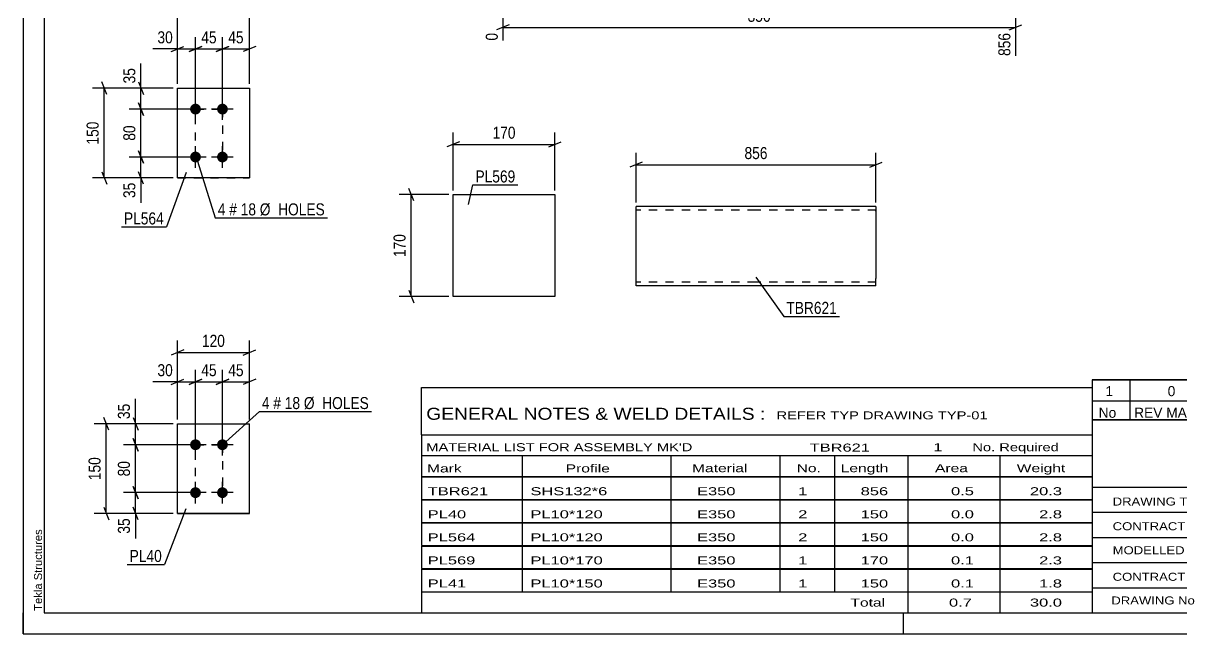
# Model space of a CAD drawing. Header units: millimetres. Extents: x 0 to 420, y 0 to 297.
# Drawn here: x 0 to 276.4, y 0 to 145.7 of the extents above; entities that cross this region are included whole.
import ezdxf

# ---------------------------------------------------------------- set-up
doc = ezdxf.new("R2010")
doc.units = ezdxf.units.MM
doc.linetypes.add('DXK_LINE_DOT2', pattern=[3.9198, 1.9599, -1.9599])
doc.styles.add('Arial', font='ARIAL.TTF', dxfattribs={"height": 0.2})
doc.styles.add('Arial Narrow', font='ARIALN.TTF', dxfattribs={"height": 0.2})

# ---------------------------------------------------------------- blocks, each defined once
blk = doc.blocks.new('Unknown-585758376-1128')
at = {"color": 5, "linetype": 'Continuous'}
for p, q in [((0, 297), (0, 0)), ((5, 292), (5, 5)), ((0, 0), (0, 5)), ((5, 5), (415, 5)), ((210, 0), (210, 5)), ((0, 0), (420, 0))]:
    blk.add_line(p, q, dxfattribs=at)
at = {"color": 174, "linetype": 'Continuous', "style": 'Arial'}
blk.add_text('Tekla Structures', height=1.9102, rotation=90, dxfattribs=at).set_placement((4.5, 5.5))
blk = doc.blocks.new('Part-585758376-1271 - 1220')
at = {"color": 2, "linetype": 'Continuous'}
for p, q in [((36.81, 50.11), (53.96, 50.11)), ((36.81, 28.68), (36.81, 50.11)), ((53.96, 28.68), (53.96, 50.11)), ((53.96, 28.68), (36.81, 28.68)), ((36.81, 28.67), (53.96, 28.67))]:
    blk.add_line(p, q, dxfattribs=at)
at = {"color": 7, "linetype": 'DXK_LINE_DOT2'}
for p, q in [((36.81, 50.1), (53.96, 50.1)), ((53.96, 50.1), (53.96, 50.11)), ((36.81, 28.68), (36.81, 28.67)), ((36.81, 28.67), (36.81, 28.68)), ((53.96, 28.68), (53.96, 28.67)), ((53.96, 28.67), (53.96, 28.68))]:
    blk.add_line(p, q, dxfattribs=at)
blk = doc.blocks.new('Bolt-585758376-1256 - 1220')
at = {"linetype": 'Continuous'}
for points in [[(41.1, 43.82), (40.83, 43.85), (40.58, 43.93), (40.34, 44.07), (40.15, 44.24), (39.99, 44.46), (39.88, 44.71), (39.82, 44.97), (39.82, 45.24), (39.88, 45.5), (39.99, 45.75), (40.15, 45.97), (40.34, 46.15), (40.58, 46.28), (40.83, 46.36), (41.1, 46.39), (41.37, 46.36), (41.62, 46.28), (41.86, 46.15), (42.06, 45.97), (42.21, 45.75), (42.32, 45.5), (42.38, 45.24), (42.38, 44.97), (42.32, 44.71), (42.21, 44.46), (42.06, 44.24), (41.86, 44.07), (41.62, 43.93), (41.37, 43.85)], [(47.53, 43.82), (47.26, 43.85), (47.01, 43.93), (46.77, 44.07), (46.57, 44.24), (46.42, 44.46), (46.31, 44.71), (46.25, 44.97), (46.25, 45.24), (46.31, 45.5), (46.42, 45.75), (46.57, 45.97), (46.77, 46.15), (47.01, 46.28), (47.26, 46.36), (47.53, 46.39), (47.8, 46.36), (48.05, 46.28), (48.28, 46.15), (48.48, 45.97), (48.64, 45.75), (48.75, 45.5), (48.81, 45.24), (48.81, 44.97), (48.75, 44.71), (48.64, 44.46), (48.48, 44.24), (48.28, 44.07), (48.05, 43.93), (47.8, 43.85)], [(41.1, 32.39), (40.83, 32.42), (40.58, 32.5), (40.34, 32.64), (40.15, 32.82), (39.99, 33.03), (39.88, 33.28), (39.82, 33.54), (39.82, 33.81), (39.88, 34.07), (39.99, 34.32), (40.15, 34.54), (40.34, 34.72), (40.58, 34.85), (40.83, 34.93), (41.1, 34.96), (41.37, 34.93), (41.62, 34.85), (41.86, 34.72), (42.06, 34.54), (42.21, 34.32), (42.32, 34.07), (42.38, 33.81), (42.38, 33.54), (42.32, 33.28), (42.21, 33.03), (42.06, 32.82), (41.86, 32.64), (41.62, 32.5), (41.37, 32.42)], [(47.53, 32.39), (47.26, 32.42), (47.01, 32.5), (46.77, 32.64), (46.57, 32.82), (46.42, 33.03), (46.31, 33.28), (46.25, 33.54), (46.25, 33.81), (46.31, 34.07), (46.42, 34.32), (46.57, 34.54), (46.77, 34.72), (47.01, 34.85), (47.26, 34.93), (47.53, 34.96), (47.8, 34.93), (48.05, 34.85), (48.28, 34.72), (48.48, 34.54), (48.64, 34.32), (48.75, 34.07), (48.81, 33.81), (48.81, 33.54), (48.75, 33.28), (48.64, 33.03), (48.48, 32.82), (48.28, 32.64), (48.05, 32.5), (47.8, 32.42)]]:
    blk.add_hatch(color=1, dxfattribs=at).paths.add_polyline_path(points)
at = {"color": 1, "linetype": 'Continuous'}
for p, q in [((41.1, 42.54), (41.1, 47.68)), ((47.53, 42.54), (47.53, 47.68)), ((43.67, 45.11), (38.53, 45.11)), ((50.1, 45.11), (44.96, 45.11)), ((41.1, 31.11), (41.1, 36.25)), ((47.53, 31.11), (47.53, 36.25)), ((43.67, 33.68), (38.53, 33.68)), ((50.1, 33.68), (44.96, 33.68))]:
    blk.add_line(p, q, dxfattribs=at)
blk = doc.blocks.new('Bolt-585758376-1567 - 1561')
at = {"linetype": 'Continuous'}
for points in [[(41.1, 123.88), (40.83, 123.91), (40.58, 123.99), (40.34, 124.13), (40.15, 124.31), (39.99, 124.53), (39.88, 124.77), (39.82, 125.04), (39.82, 125.3), (39.88, 125.57), (39.99, 125.81), (40.15, 126.03), (40.34, 126.21), (40.58, 126.34), (40.83, 126.43), (41.1, 126.46), (41.37, 126.43), (41.62, 126.34), (41.86, 126.21), (42.06, 126.03), (42.21, 125.81), (42.32, 125.57), (42.38, 125.3), (42.38, 125.04), (42.32, 124.77), (42.21, 124.53), (42.06, 124.31), (41.86, 124.13), (41.62, 123.99), (41.37, 123.91)], [(47.53, 123.88), (47.26, 123.91), (47.01, 123.99), (46.77, 124.13), (46.57, 124.31), (46.42, 124.53), (46.31, 124.77), (46.25, 125.04), (46.25, 125.3), (46.31, 125.57), (46.42, 125.81), (46.57, 126.03), (46.77, 126.21), (47.01, 126.34), (47.26, 126.43), (47.53, 126.46), (47.8, 126.43), (48.05, 126.34), (48.28, 126.21), (48.48, 126.03), (48.64, 125.81), (48.75, 125.57), (48.81, 125.3), (48.81, 125.04), (48.75, 124.77), (48.64, 124.53), (48.48, 124.31), (48.28, 124.13), (48.05, 123.99), (47.8, 123.91)], [(41.1, 112.46), (40.83, 112.48), (40.58, 112.57), (40.34, 112.7), (40.15, 112.88), (39.99, 113.1), (39.88, 113.34), (39.82, 113.61), (39.82, 113.88), (39.88, 114.14), (39.99, 114.38), (40.15, 114.6), (40.34, 114.78), (40.58, 114.92), (40.83, 115), (41.1, 115.03), (41.37, 115), (41.62, 114.92), (41.86, 114.78), (42.06, 114.6), (42.21, 114.38), (42.32, 114.14), (42.38, 113.88), (42.38, 113.61), (42.32, 113.34), (42.21, 113.1), (42.06, 112.88), (41.86, 112.7), (41.62, 112.57), (41.37, 112.48)], [(47.53, 112.46), (47.26, 112.48), (47.01, 112.57), (46.77, 112.7), (46.57, 112.88), (46.42, 113.1), (46.31, 113.34), (46.25, 113.61), (46.25, 113.88), (46.31, 114.14), (46.42, 114.38), (46.57, 114.6), (46.77, 114.78), (47.01, 114.92), (47.26, 115), (47.53, 115.03), (47.8, 115), (48.05, 114.92), (48.28, 114.78), (48.48, 114.6), (48.64, 114.38), (48.75, 114.14), (48.81, 113.88), (48.81, 113.61), (48.75, 113.34), (48.64, 113.1), (48.48, 112.88), (48.28, 112.7), (48.05, 112.57), (47.8, 112.48)]]:
    blk.add_hatch(color=1, dxfattribs=at).paths.add_polyline_path(points)
at = {"color": 1, "linetype": 'Continuous'}
for p, q in [((41.1, 122.6), (41.1, 127.74)), ((47.53, 122.6), (47.53, 127.74)), ((43.67, 125.17), (38.53, 125.17)), ((50.1, 125.17), (44.96, 125.17)), ((41.1, 111.17), (41.1, 116.31)), ((47.53, 111.17), (47.53, 116.31)), ((43.67, 113.74), (38.53, 113.74)), ((50.1, 113.74), (44.96, 113.74))]:
    blk.add_line(p, q, dxfattribs=at)
blk = doc.blocks.new('Part-585758376-1582 - 1561')
at = {"color": 2, "linetype": 'Continuous'}
for p, q in [((36.81, 130.17), (53.96, 130.17)), ((36.81, 108.74), (36.81, 130.17)), ((53.96, 130.17), (53.96, 130.17)), ((53.96, 130.17), (53.96, 108.74)), ((53.96, 108.74), (36.81, 108.74)), ((36.81, 108.74), (36.81, 108.74))]:
    blk.add_line(p, q, dxfattribs=at)
at = {"color": 7, "linetype": 'DXK_LINE_DOT2'}
for p, q in [((36.81, 130.17), (53.96, 130.17)), ((36.81, 108.74), (53.96, 108.74)), ((36.81, 108.74), (36.81, 108.74))]:
    blk.add_line(p, q, dxfattribs=at)
blk = doc.blocks.new('Part-585758376-1537 - 1521')
at = {"color": 2, "linetype": 'Continuous'}
for p, q in [((102.56, 80.47), (102.56, 104.76)), ((102.56, 104.76), (126.85, 104.76)), ((126.85, 104.76), (126.85, 80.47)), ((126.85, 80.47), (102.56, 80.47))]:
    blk.add_line(p, q, dxfattribs=at)
blk = doc.blocks.new('Part-585758376-1427 - 1410')
at = {"color": 2, "linetype": 'Continuous'}
for p, q in [((174.75, 101.9), (146.18, 101.9)), ((146.18, 83.17), (146.18, 101.9)), ((203.42, 101.9), (174.85, 101.9)), ((203.42, 101.9), (203.42, 84.75)), ((146.18, 83.04), (146.18, 83.17)), ((174.75, 83.04), (146.18, 83.04)), ((203.42, 83.04), (174.85, 83.04)), ((203.42, 83.04), (203.42, 84.75))]:
    blk.add_line(p, q, dxfattribs=at)
at = {"color": 7, "linetype": 'DXK_LINE_DOT2'}
for p, q in [((174.75, 101.04), (146.18, 101.04)), ((203.42, 101.04), (174.85, 101.04)), ((203.42, 101.04), (203.42, 100.97)), ((203.42, 100.97), (203.42, 101.04)), ((203.42, 100.84), (203.42, 100.97)), ((203.42, 100.97), (203.42, 100.84)), ((146.18, 83.9), (146.18, 83.96)), ((174.75, 83.9), (146.18, 83.9)), ((203.42, 83.9), (174.85, 83.9)), ((203.42, 83.96), (203.42, 84.42)), ((203.42, 83.9), (203.42, 83.96))]:
    blk.add_line(p, q, dxfattribs=at)
blk = doc.blocks.new('Rectangle-585758376-1393 - 1220')
at = {"color": 1, "linetype": 'DXK_LINE_DOT2'}
blk.add_lwpolyline([(41.1, 45.11), (47.53, 45.11), (47.53, 33.68), (41.1, 33.68), (41.1, 45.11)], close=True, dxfattribs=at)
blk = doc.blocks.new('Rectangle-585758376-1697 - 1561')
at = {"color": 1, "linetype": 'DXK_LINE_DOT2'}
blk.add_lwpolyline([(41.1, 125.17), (47.53, 125.17), (47.53, 113.74), (41.1, 113.74), (41.1, 125.17)], close=True, dxfattribs=at)
blk = doc.blocks.new('StraightDimension-585758376-1380 - 1220')
at = {"color": 7, "linetype": 'Continuous'}
for p, q in [((36.81, 51.11), (36.81, 62.96)), ((41.1, 46.11), (41.1, 62.96)), ((35.31, 59.51), (38.31, 60.71)), ((36.81, 60.11), (41.1, 60.11)), ((42.6, 60.71), (39.6, 59.51))]:
    blk.add_line(p, q, dxfattribs=at)
at = {"color": 0}
blk.add_wipeout([(36.29, 60.86), (36.29, 65.06), (31.43, 65.06), (31.43, 60.86)], dxfattribs=at)
at = {"color": 7, "linetype": 'Continuous'}
blk.add_line((36.81, 60.11), (30.91, 60.11), dxfattribs=at)
blk.add_line((36.81, 60.11), (30.91, 60.11), dxfattribs=at)
at = {"color": 3, "style": 'Arial Narrow'}
blk.add_text('30', height=2.863, dxfattribs=at).set_placement((32.03, 61.46))
blk = doc.blocks.new('StraightDimension-585758376-1274 - 1220')
at = {"color": 7, "linetype": 'Continuous'}
for p, q in [((36.81, 51.11), (36.81, 69.96)), ((53.96, 51.11), (53.96, 69.96)), ((38.31, 67.71), (35.31, 66.51)), ((36.81, 67.11), (53.96, 67.11)), ((52.46, 66.51), (55.46, 67.71))]:
    blk.add_line(p, q, dxfattribs=at)
at = {"color": 0}
blk.add_wipeout([(48.73, 67.86), (48.73, 72.06), (42.04, 72.06), (42.04, 67.86)], dxfattribs=at)
at = {"color": 3, "style": 'Arial Narrow'}
blk.add_text('120', height=2.863, dxfattribs=at).set_placement((42.64, 68.46))
blk = doc.blocks.new('StraightDimension-585758376-1299 - 1220')
at = {"color": 7, "linetype": 'Continuous'}
for p, q in [((35.81, 50.11), (16.96, 50.11)), ((20.41, 48.61), (19.21, 51.61)), ((19.81, 28.68), (19.81, 50.11)), ((35.81, 28.68), (16.96, 28.68)), ((19.21, 30.18), (20.41, 27.18))]:
    blk.add_line(p, q, dxfattribs=at)
at = {"color": 0}
blk.add_wipeout([(19.06, 42.74), (14.86, 42.74), (14.86, 36.05), (19.06, 36.05)], dxfattribs=at)
at = {"color": 3, "style": 'Arial Narrow'}
blk.add_text('150', height=2.863, rotation=90.0002, dxfattribs=at).set_placement((18.46, 36.65))
blk = doc.blocks.new('StraightDimension-585758376-1317 - 1220')
at = {"color": 7, "linetype": 'Continuous'}
for p, q in [((40.1, 33.68), (23.96, 33.68)), ((26.21, 35.18), (27.41, 32.18)), ((26.81, 28.68), (26.81, 33.68)), ((35.81, 28.68), (23.96, 28.68)), ((27.41, 27.18), (26.21, 30.18))]:
    blk.add_line(p, q, dxfattribs=at)
at = {"color": 0}
blk.add_wipeout([(26.06, 28.16), (21.86, 28.16), (21.86, 23.3), (26.06, 23.3)], dxfattribs=at)
at = {"color": 7, "linetype": 'Continuous'}
blk.add_line((26.81, 28.68), (26.81, 22.77), dxfattribs=at)
blk.add_line((26.81, 28.68), (26.81, 22.77), dxfattribs=at)
at = {"color": 3, "style": 'Arial Narrow'}
blk.add_text('35', height=2.863, rotation=90.0002, dxfattribs=at).set_placement((25.46, 23.9))
blk = doc.blocks.new('StraightDimension-585758376-1330 - 1220')
at = {"color": 7, "linetype": 'Continuous'}
for p, q in [((40.1, 45.11), (23.96, 45.11)), ((26.21, 46.61), (27.41, 43.61)), ((26.81, 33.68), (26.81, 45.11)), ((40.1, 33.68), (23.96, 33.68)), ((27.41, 32.18), (26.21, 35.18))]:
    blk.add_line(p, q, dxfattribs=at)
at = {"color": 0}
blk.add_wipeout([(26.06, 41.82), (21.86, 41.82), (21.86, 36.96), (26.06, 36.96)], dxfattribs=at)
at = {"color": 3, "style": 'Arial Narrow'}
blk.add_text('80', height=2.863, rotation=90.0002, dxfattribs=at).set_placement((25.46, 37.56))
blk = doc.blocks.new('StraightDimension-585758376-1340 - 1220')
at = {"color": 7, "linetype": 'Continuous'}
for p, q in [((35.81, 50.11), (23.96, 50.11)), ((26.21, 51.61), (27.41, 48.61)), ((26.81, 45.11), (26.81, 50.11)), ((40.1, 45.11), (23.96, 45.11)), ((27.41, 43.61), (26.21, 46.61))]:
    blk.add_line(p, q, dxfattribs=at)
at = {"color": 0}
blk.add_wipeout([(26.06, 55.49), (21.86, 55.49), (21.86, 50.63), (26.06, 50.63)], dxfattribs=at)
at = {"color": 7, "linetype": 'Continuous'}
blk.add_line((26.81, 50.11), (26.81, 56.02), dxfattribs=at)
blk.add_line((26.81, 50.11), (26.81, 56.02), dxfattribs=at)
at = {"color": 3, "style": 'Arial Narrow'}
blk.add_text('35', height=2.863, rotation=90.0002, dxfattribs=at).set_placement((25.46, 51.23))
blk = doc.blocks.new('StraightDimension-585758376-1354 - 1220')
at = {"color": 7, "linetype": 'Continuous'}
for p, q in [((47.53, 46.11), (47.53, 62.96)), ((53.96, 51.11), (53.96, 62.96)), ((46.03, 59.51), (49.03, 60.71)), ((47.53, 60.11), (53.96, 60.11)), ((55.46, 60.71), (52.46, 59.51))]:
    blk.add_line(p, q, dxfattribs=at)
at = {"color": 0}
blk.add_wipeout([(53.17, 60.86), (53.17, 65.06), (48.32, 65.06), (48.32, 60.86)], dxfattribs=at)
at = {"color": 3, "style": 'Arial Narrow'}
blk.add_text('45', height=2.863, dxfattribs=at).set_placement((48.92, 61.46))
blk = doc.blocks.new('StraightDimension-585758376-1370 - 1220')
at = {"color": 7, "linetype": 'Continuous'}
for p, q in [((41.1, 46.11), (41.1, 62.96)), ((47.53, 46.11), (47.53, 62.96)), ((39.6, 59.51), (42.6, 60.71)), ((41.1, 60.11), (47.53, 60.11)), ((49.03, 60.71), (46.03, 59.51))]:
    blk.add_line(p, q, dxfattribs=at)
at = {"color": 0}
blk.add_wipeout([(46.74, 60.86), (46.74, 65.06), (41.89, 65.06), (41.89, 60.86)], dxfattribs=at)
at = {"color": 3, "style": 'Arial Narrow'}
blk.add_text('45', height=2.863, dxfattribs=at).set_placement((42.49, 61.46))
blk = doc.blocks.new('StraightDimension-585758376-1584 - 1561')
at = {"color": 7, "linetype": 'Continuous'}
for p, q in [((36.81, 131.17), (36.81, 150.84)), ((53.96, 131.17), (53.96, 150.84)), ((38.31, 148.59), (35.31, 147.39)), ((36.81, 147.99), (53.96, 147.99)), ((52.46, 147.39), (55.46, 148.59))]:
    blk.add_line(p, q, dxfattribs=at)
at = {"color": 0}
blk.add_wipeout([(48.73, 148.74), (48.73, 152.94), (42.04, 152.94), (42.04, 148.74)], dxfattribs=at)
at = {"color": 3, "style": 'Arial Narrow'}
blk.add_text('120', height=2.863, dxfattribs=at).set_placement((42.64, 149.34))
blk = doc.blocks.new('StraightDimension-585758376-1684 - 1561')
at = {"color": 7, "linetype": 'Continuous'}
for p, q in [((35.81, 130.17), (25.25, 130.17)), ((27.5, 131.67), (28.7, 128.67)), ((28.1, 125.17), (28.1, 130.17)), ((40.1, 125.17), (25.25, 125.17)), ((28.7, 123.67), (27.5, 126.67))]:
    blk.add_line(p, q, dxfattribs=at)
at = {"color": 0}
blk.add_wipeout([(27.35, 135.55), (23.15, 135.55), (23.15, 130.69), (27.35, 130.69)], dxfattribs=at)
at = {"color": 7, "linetype": 'Continuous'}
blk.add_line((28.1, 130.17), (28.1, 136.08), dxfattribs=at)
blk.add_line((28.1, 130.17), (28.1, 136.08), dxfattribs=at)
at = {"color": 3, "style": 'Arial Narrow'}
blk.add_text('35', height=2.863, rotation=90.0002, dxfattribs=at).set_placement((26.75, 131.29))
blk = doc.blocks.new('StraightDimension-585758376-1620 - 1561')
at = {"color": 7, "linetype": 'Continuous'}
for p, q in [((41.1, 126.17), (41.1, 142.36)), ((47.53, 126.17), (47.53, 142.36)), ((39.6, 138.91), (42.6, 140.11)), ((41.1, 139.51), (47.53, 139.51)), ((49.03, 140.11), (46.03, 138.91))]:
    blk.add_line(p, q, dxfattribs=at)
at = {"color": 0}
blk.add_wipeout([(46.74, 140.26), (46.74, 144.46), (41.89, 144.46), (41.89, 140.26)], dxfattribs=at)
at = {"color": 3, "style": 'Arial Narrow'}
blk.add_text('45', height=2.863, dxfattribs=at).set_placement((42.49, 140.86))
blk = doc.blocks.new('StraightDimension-585758376-1604 - 1561')
at = {"color": 7, "linetype": 'Continuous'}
for p, q in [((47.53, 126.17), (47.53, 142.36)), ((53.96, 131.17), (53.96, 142.36)), ((46.03, 138.91), (49.03, 140.11)), ((47.53, 139.51), (53.96, 139.51)), ((55.46, 140.11), (52.46, 138.91))]:
    blk.add_line(p, q, dxfattribs=at)
at = {"color": 0}
blk.add_wipeout([(53.17, 140.26), (53.17, 144.46), (48.32, 144.46), (48.32, 140.26)], dxfattribs=at)
at = {"color": 3, "style": 'Arial Narrow'}
blk.add_text('45', height=2.863, dxfattribs=at).set_placement((48.92, 140.86))
blk = doc.blocks.new('StraightDimension-585758376-1630 - 1561')
at = {"color": 7, "linetype": 'Continuous'}
for p, q in [((36.81, 131.17), (36.81, 142.36)), ((41.1, 126.17), (41.1, 142.36)), ((35.31, 138.91), (38.31, 140.11)), ((36.81, 139.51), (41.1, 139.51)), ((42.6, 140.11), (39.6, 138.91))]:
    blk.add_line(p, q, dxfattribs=at)
at = {"color": 0}
blk.add_wipeout([(36.29, 140.26), (36.29, 144.46), (31.43, 144.46), (31.43, 140.26)], dxfattribs=at)
at = {"color": 7, "linetype": 'Continuous'}
blk.add_line((36.81, 139.51), (30.91, 139.51), dxfattribs=at)
blk.add_line((36.81, 139.51), (30.91, 139.51), dxfattribs=at)
at = {"color": 3, "style": 'Arial Narrow'}
blk.add_text('30', height=2.863, dxfattribs=at).set_placement((32.03, 140.86))
blk = doc.blocks.new('StraightDimension-585758376-1644 - 1561')
at = {"color": 7, "linetype": 'Continuous'}
for p, q in [((35.81, 130.17), (16.5, 130.17)), ((19.95, 128.67), (18.75, 131.67)), ((19.35, 108.74), (19.35, 130.17)), ((35.81, 108.74), (16.5, 108.74)), ((18.75, 110.24), (19.95, 107.24))]:
    blk.add_line(p, q, dxfattribs=at)
at = {"color": 0}
blk.add_wipeout([(18.6, 122.8), (14.4, 122.8), (14.4, 116.11), (18.6, 116.11)], dxfattribs=at)
at = {"color": 3, "style": 'Arial Narrow'}
blk.add_text('150', height=2.863, rotation=90.0002, dxfattribs=at).set_placement((18, 116.71))
blk = doc.blocks.new('StraightDimension-585758376-1661 - 1561')
at = {"color": 7, "linetype": 'Continuous'}
for p, q in [((40.1, 113.74), (25.25, 113.74)), ((27.5, 115.24), (28.7, 112.24)), ((28.1, 108.74), (28.1, 113.74)), ((35.81, 108.74), (25.25, 108.74)), ((28.7, 107.24), (27.5, 110.24))]:
    blk.add_line(p, q, dxfattribs=at)
at = {"color": 0}
blk.add_wipeout([(27.35, 108.22), (23.15, 108.22), (23.15, 103.36), (27.35, 103.36)], dxfattribs=at)
at = {"color": 7, "linetype": 'Continuous'}
blk.add_line((28.1, 108.74), (28.1, 102.83), dxfattribs=at)
blk.add_line((28.1, 108.74), (28.1, 102.83), dxfattribs=at)
at = {"color": 3, "style": 'Arial Narrow'}
blk.add_text('35', height=2.863, rotation=90.0002, dxfattribs=at).set_placement((26.75, 103.96))
blk = doc.blocks.new('StraightDimension-585758376-1674 - 1561')
at = {"color": 7, "linetype": 'Continuous'}
for p, q in [((40.1, 125.17), (25.25, 125.17)), ((27.5, 126.67), (28.7, 123.67)), ((28.1, 113.74), (28.1, 125.17)), ((40.1, 113.74), (25.25, 113.74)), ((28.7, 112.24), (27.5, 115.24))]:
    blk.add_line(p, q, dxfattribs=at)
at = {"color": 0}
blk.add_wipeout([(27.35, 121.88), (23.15, 121.88), (23.15, 117.03), (27.35, 117.03)], dxfattribs=at)
at = {"color": 3, "style": 'Arial Narrow'}
blk.add_text('80', height=2.863, rotation=90.0002, dxfattribs=at).set_placement((26.75, 117.63))
blk = doc.blocks.new('StraightDimension-585758376-2189 - 1919')
at = {"color": 7, "linetype": 'Continuous'}
for p, q in [((114.4, 158.81), (114.4, 141.51)), ((236.67, 157.36), (236.67, 137.85)), ((115.9, 145.24), (112.9, 144.04)), ((114.4, 144.64), (236.67, 144.64)), ((235.17, 144.04), (238.17, 145.24))]:
    blk.add_line(p, q, dxfattribs=at)
at = {"color": 0}
blk.add_wipeout([(178.88, 145.39), (178.88, 149.59), (172.19, 149.59), (172.19, 145.39)], dxfattribs=at)
at = {"color": 0, "linetype": 'Continuous'}
for points in [[(113.8, 143.94), (109.6, 143.94), (109.6, 140.91), (113.8, 140.91)], [(236.07, 143.94), (231.87, 143.94), (231.87, 137.25), (236.07, 137.25)]]:
    blk.add_wipeout(points, dxfattribs=at)
at = {"color": 3, "style": 'Arial Narrow'}
blk.add_text('856', height=2.863, dxfattribs=at).set_placement((172.79, 145.99))
at = {"color": 3, "linetype": 'Continuous', "style": 'Arial Narrow'}
for s, height, p in [('0', 2.86, (113.2, 141.51)), ('856', 2.863, (235.47, 137.85))]:
    blk.add_text(s, height=height, rotation=90.0002, dxfattribs=at).set_placement(p)
blk = doc.blocks.new('StraightDimension-585758376-1539 - 1521')
at = {"color": 7, "linetype": 'Continuous'}
for p, q in [((102.56, 105.76), (102.56, 119.61)), ((126.85, 105.76), (126.85, 119.61)), ((104.06, 117.36), (101.06, 116.16)), ((102.56, 116.76), (126.85, 116.76)), ((125.35, 116.16), (128.35, 117.36))]:
    blk.add_line(p, q, dxfattribs=at)
at = {"color": 0}
blk.add_wipeout([(118.05, 117.51), (118.05, 121.71), (111.36, 121.71), (111.36, 117.51)], dxfattribs=at)
at = {"color": 3, "style": 'Arial Narrow'}
blk.add_text('170', height=2.863, dxfattribs=at).set_placement((111.96, 118.11))
blk = doc.blocks.new('StraightDimension-585758376-1550 - 1521')
at = {"color": 7, "linetype": 'Continuous'}
for p, q in [((93.16, 103.26), (91.96, 106.26)), ((101.56, 104.76), (89.71, 104.76)), ((92.56, 80.47), (92.56, 104.76)), ((101.56, 80.47), (89.71, 80.47)), ((91.96, 81.97), (93.16, 78.97))]:
    blk.add_line(p, q, dxfattribs=at)
at = {"color": 0}
blk.add_wipeout([(91.81, 95.96), (87.61, 95.96), (87.61, 89.27), (91.81, 89.27)], dxfattribs=at)
at = {"color": 3, "style": 'Arial Narrow'}
blk.add_text('170', height=2.863, rotation=90.0002, dxfattribs=at).set_placement((91.21, 89.87))
blk = doc.blocks.new('StraightDimension-585758376-1506 - 1410')
at = {"color": 7, "linetype": 'Continuous'}
for p, q in [((146.18, 102.9), (146.18, 114.75)), ((203.42, 102.9), (203.42, 114.75)), ((147.68, 112.5), (144.68, 111.3)), ((146.18, 111.9), (203.42, 111.9)), ((201.92, 111.3), (204.92, 112.5))]:
    blk.add_line(p, q, dxfattribs=at)
at = {"color": 0}
blk.add_wipeout([(178.14, 112.65), (178.14, 116.85), (171.46, 116.85), (171.46, 112.65)], dxfattribs=at)
at = {"color": 3, "style": 'Arial Narrow'}
blk.add_text('856', height=2.863, dxfattribs=at).set_placement((172.06, 113.25))
blk = doc.blocks.new('Unknown-585758376-3326')
at = {"color": 7, "linetype": 'Continuous'}
for p, q in [((255, 51.05), (255, 5)), ((255, 51.05), (415, 51.05)), ((415, 51), (415, 5)), ((255, 35), (415, 35)), ((295.14, 35), (295.14, 5)), ((255, 29), (415, 29)), ((397, 5.05), (397, 29.05)), ((255, 23), (415, 23)), ((339.14, 23), (339.14, 5)), ((255, 17), (415, 17)), ((255, 11), (397, 11)), ((255, 5), (415, 5))]:
    blk.add_line(p, q, dxfattribs=at)
at = {"color": 7, "style": 'Arial Narrow'}
for s, height, width, p in [('DRAWING TITLE', 1.9089, 1.425378, (259.88, 30.61)), ('TC-BRACE', 1.909, 1.425378, (296.81, 30.59)), ('CONTRACT', 1.909, 1.425378, (259.88, 24.71)), ('TERMINAL BUILDING', 1.9089, 1.425378, (297.06, 25.07)), ('MODELLED BY', 1.9089, 1.425378, (259.88, 18.98)), ('GSK', 1.909, 1.425378, (296.88, 19.04)), ('ISSUED', 1.909, 1.425378, (339.94, 18.64)), ('17.03.2026', 1.909, 1.425378, (356.69, 18.52)), ('CONTRACT NO', 1.9089, 1.425378, (259.88, 12.66)), ('AN-C-1376', 1.909, 1.425378, (297.23, 12.78)), ('SCALE', 1.909, 1.425378, (339.94, 12.65)), ('A1', 6.204, 1.25, (401.24, 7.2)), ('DRAWING No', 1.909, 1.425378, (259.56, 7)), ('[TBR.621]', 1.909, 1.425378, (297.46, 6.99)), ('1', 3.34, 1.5, (376.91, 5.68)), ('REVISION No.', 1.9089, 1.425378, (339.94, 5.77))]:
    blk.add_text(s, height=height, dxfattribs=dict(at, width=width)).set_placement(p)
at = {"color": 7, "linetype": 'Continuous', "style": 'Arial Narrow'}
for s, height, width, p in [('PH #', 2.1, 1.42538, (402.4, 24.55)), ('101', 2.1, 1.42538, (403.41, 18.55)), ('NTS', 1.909, 1.425378, (357, 13.05))]:
    blk.add_text(s, height=height, dxfattribs=dict(at, width=width)).set_placement(p)
blk = doc.blocks.new('Unknown-585758376-3328')
at = {"color": 7, "linetype": 'Continuous'}
for p, q in [((95, 58.75), (255, 58.75)), ((95, 47.5), (95, 58.75)), ((255, 58.75), (255, 47.5)), ((95, 47.5), (255, 47.5)), ((95, 47.5), (95, 42.5)), ((255, 47.5), (255, 42.5)), ((95, 42.5), (255, 42.5)), ((95, 42.5), (95, 37.5)), ((119, 42.5), (119, 37.5)), ((154.5, 42.5), (154.5, 37.5)), ((180.5, 42.5), (180.5, 37.5)), ((193.5, 42.5), (193.5, 37.5)), ((211, 42.5), (211, 37.5)), ((233, 42.5), (233, 37.5)), ((255, 42.5), (255, 37.5)), ((95, 37.5), (255, 37.5)), ((95, 37.45), (95, 32.05)), ((95, 37.45), (255, 37.45)), ((119, 37.5), (119, 32)), ((154.5, 37.5), (154.5, 32)), ((180.5, 37.5), (180.5, 32)), ((193.5, 37.5), (193.5, 32)), ((211, 37.5), (211, 32)), ((233, 37.5), (233, 32)), ((255, 37.45), (255, 32.05)), ((95, 32.05), (255, 32.05)), ((95, 31.95), (95, 26.55)), ((95, 31.95), (255, 31.95)), ((119, 32), (119, 26.5)), ((154.5, 32), (154.5, 26.5)), ((180.5, 32), (180.5, 26.5)), ((193.5, 32), (193.5, 26.5)), ((211, 32), (211, 26.5)), ((233, 32), (233, 26.5)), ((255, 31.95), (255, 26.55)), ((95, 26.55), (255, 26.55)), ((95, 26.45), (95, 21.05)), ((95, 26.45), (255, 26.45)), ((119, 26.5), (119, 21)), ((154.5, 26.5), (154.5, 21)), ((180.5, 26.5), (180.5, 21)), ((193.5, 26.5), (193.5, 21)), ((211, 26.5), (211, 21)), ((233, 26.5), (233, 21)), ((255, 26.45), (255, 21.05)), ((95, 21.05), (255, 21.05)), ((95, 20.95), (95, 15.55)), ((95, 20.95), (255, 20.95)), ((119, 21), (119, 15.5)), ((154.5, 21), (154.5, 15.5)), ((180.5, 21), (180.5, 15.5)), ((193.5, 21), (193.5, 15.5)), ((211, 21), (211, 15.5)), ((233, 21), (233, 15.5)), ((255, 20.95), (255, 15.55)), ((95, 15.55), (255, 15.55)), ((95, 15.45), (95, 10.05)), ((95, 15.45), (255, 15.45)), ((119, 15.5), (119, 10)), ((154.5, 15.5), (154.5, 10)), ((180.5, 15.5), (180.5, 10)), ((193.5, 15.5), (193.5, 10)), ((211, 15.5), (211, 10)), ((233, 15.5), (233, 10)), ((255, 15.45), (255, 10.05)), ((95, 10.05), (255, 10.05)), ((95, 10), (255, 10)), ((95, 10), (95, 5)), ((211, 10), (211, 5)), ((233, 10), (233, 5)), ((255, 10), (255, 5)), ((95, 5), (255, 5))]:
    blk.add_line(p, q, dxfattribs=at)
at = {"color": 7, "style": 'Arial Narrow'}
for s, height, width, p in [('GENERAL NOTES & WELD DETAILS :', 2.8633, 1.4, (96.15, 51.06)), ('REFER TYP DRAWING TYP-01', 1.9089, 1.6, (179.7, 51.16)), ("MATERIAL LIST FOR ASSEMBLY MK'D", 1.9089, 1.6, (96.15, 43.56)), ('TBR621', 1.909, 1.794707, (187.59, 43.47)), ('1', 1.91, 1.794707, (217.08, 43.56)), ('No. Required', 1.9089, 1.6, (226.41, 43.56)), ('Mark', 1.909, 1.7, (96.34, 38.5)), ('Profile', 1.909, 1.7, (129.41, 38.5)), ('Material', 1.909, 1.7, (159.54, 38.56)), ('No.', 1.909, 1.7, (184.5, 38.56)), ('Length', 1.909, 1.7, (195, 38.56)), ('Area', 1.909, 1.7, (217.5, 38.56)), ('Weight', 1.909, 1.7, (237, 38.56))]:
    blk.add_text(s, height=height, dxfattribs=dict(at, width=width)).set_placement(p)
at = {"color": 7, "linetype": 'Continuous', "style": 'Arial Narrow'}
for s, height, width, p in [('TBR621', 1.909, 1.794707, (96.5, 33.06)), ('SHS132*6', 1.909, 1.794707, (121, 33.06)), ('E350', 1.909, 1.794707, (160.74, 33.06)), ('1', 1.91, 1.794707, (184.86, 33.06)), ('856', 1.909, 1.794707, (199.77, 33.06)), ('0.5', 1.909, 1.794707, (221.32, 33.06)), ('20.3', 1.909, 1.794707, (240.14, 33.06)), ('PL40', 1.909, 1.794707, (96.5, 27.56)), ('PL10*120', 1.909, 1.794707, (121, 27.56)), ('E350', 1.909, 1.794707, (160.74, 27.56)), ('2', 1.91, 1.794707, (184.86, 27.56)), ('150', 1.909, 1.794707, (199.77, 27.56)), ('0.0', 1.909, 1.794707, (221.32, 27.56)), ('2.8', 1.909, 1.794707, (242.33, 27.56)), ('PL564', 1.909, 1.794707, (96.5, 22.06)), ('PL10*120', 1.909, 1.794707, (121, 22.06)), ('E350', 1.909, 1.794707, (160.74, 22.06)), ('2', 1.91, 1.794707, (184.86, 22.06)), ('150', 1.909, 1.794707, (199.77, 22.06)), ('0.0', 1.909, 1.794707, (221.32, 22.06)), ('2.8', 1.909, 1.794707, (242.33, 22.06)), ('PL569', 1.909, 1.794707, (96.5, 16.56)), ('PL10*170', 1.909, 1.794707, (121, 16.56)), ('E350', 1.909, 1.794707, (160.74, 16.56)), ('1', 1.91, 1.794707, (184.86, 16.56)), ('170', 1.909, 1.794707, (199.77, 16.56)), ('0.1', 1.909, 1.794707, (221.32, 16.56)), ('2.3', 1.909, 1.794707, (242.33, 16.56)), ('PL41', 1.909, 1.794707, (96.5, 11.06)), ('PL10*150', 1.909, 1.794707, (121, 11.06)), ('E350', 1.909, 1.794707, (160.74, 11.06)), ('1', 1.91, 1.794707, (184.86, 11.06)), ('150', 1.909, 1.794707, (199.77, 11.06)), ('0.1', 1.909, 1.794707, (221.32, 11.06)), ('1.8', 1.909, 1.794707, (242.33, 11.06)), ('Total', 1.909, 1.7, (197.33, 6.5)), ('0.7', 1.909, 1.794707, (220.83, 6.5)), ('30.0', 1.909, 1.794707, (240.14, 6.5))]:
    blk.add_text(s, height=height, dxfattribs=dict(at, width=width)).set_placement(p)
blk = doc.blocks.new('Unknown-585758376-3327')
at = {"color": 7, "linetype": 'Continuous'}
for p, q in [((255, 60.55), (415, 60.55)), ((415, 60.55), (255, 60.55)), ((255, 60.55), (255, 55.55)), ((264, 60.55), (264, 55.55)), ((288, 60.55), (288, 55.55)), ((385, 60.55), (385, 55.55)), ((415, 60.55), (415, 55.55)), ((255, 55.55), (415, 55.55)), ((255, 55.55), (255, 51.05)), ((255, 55.55), (415, 55.55)), ((264, 55.55), (264, 51.05)), ((288, 55.55), (288, 51.05)), ((385, 55.55), (385, 51.05)), ((415, 55.55), (415, 51.05)), ((415, 51.05), (255, 51.05))]:
    blk.add_line(p, q, dxfattribs=at)
at = {"color": 7, "linetype": 'Continuous', "style": 'Arial Narrow'}
for s, height, width, p in [('1', 2.39, 1.196471, (258.16, 56.7)), ('0', 2.39, 1.196471, (273, 56.7)), ('ISSUED FOR CONSTRUCTION', 2.3861, 1.196471, (290, 56.7)), ('17.03.2026', 2.386, 1.196471, (391, 56.7)), ('No', 2.386, 1.2, (256.54, 51.55)), ('REV MARK', 2.386, 1.2, (265, 51.55)), ('REVISION DESCRIPTION', 2.3861, 1.2, (290, 51.55)), ('REV. DATE', 2.386, 1.2, (390.28, 51.55))]:
    blk.add_text(s, height=height, dxfattribs=dict(at, width=width)).set_placement(p)
blk = doc.blocks.new('Mark-585758376-1267 - 1220')
at = {"color": 0}
blk.add_wipeout([(33.08, 17.14), (33.08, 20.14), (25.4, 20.14), (25.4, 17.14)], dxfattribs=at)
blk.add_wipeout([(33.08, 17.14), (33.08, 20.14), (25.4, 20.14), (25.4, 17.14)], dxfattribs=at)
at = {"color": 30, "linetype": 'Continuous'}
for p in [(38.82, 29.79), (24.8, 16.54)]:
    blk.add_line(p, (33.68, 16.54), dxfattribs=at)
at = {"color": 3, "style": 'Arial Narrow'}
blk.add_text('PL40', height=2.863, dxfattribs=at).set_placement((25.4, 17.14))
blk = doc.blocks.new('Mark-585758376-1251 - 1220')
at = {"color": 0}
blk.add_wipeout([(58.77, 53.62), (58.77, 56.62), (56.94, 56.62), (56.94, 53.62)], dxfattribs=at)
blk.add_wipeout([(58.77, 53.62), (58.77, 56.62), (56.94, 56.62), (56.94, 53.62)], dxfattribs=at)
at = {"color": 7, "linetype": 'Continuous'}
blk.add_line((47.53, 45.11), (56.34, 53.02), dxfattribs=at)
at = {"color": 0}
blk.add_wipeout([(61.5, 53.62), (61.5, 56.62), (59.67, 56.62), (59.67, 53.62)], dxfattribs=at)
blk.add_wipeout([(61.5, 53.62), (61.5, 56.62), (59.67, 56.62), (59.67, 53.62)], dxfattribs=at)
at = {"color": 3, "style": 'Arial Narrow'}
blk.add_text('4', height=2.86, dxfattribs=at).set_placement((56.94, 53.62))
at = {"color": 0}
blk.add_wipeout([(66.05, 53.62), (66.05, 56.62), (62.4, 56.62), (62.4, 53.62)], dxfattribs=at)
blk.add_wipeout([(66.05, 53.62), (66.05, 56.62), (62.4, 56.62), (62.4, 53.62)], dxfattribs=at)
at = {"color": 3, "style": 'Arial Narrow'}
blk.add_text('#', height=2.86, dxfattribs=at).set_placement((59.67, 53.62))
at = {"color": 0}
blk.add_wipeout([(82.48, 53.62), (82.48, 56.62), (66.95, 56.62), (66.95, 53.62)], dxfattribs=at)
blk.add_wipeout([(82.48, 53.62), (82.48, 56.62), (66.95, 56.62), (66.95, 53.62)], dxfattribs=at)
at = {"color": 7, "linetype": 'Continuous'}
blk.add_line((56.34, 53.02), (83.08, 53.02), dxfattribs=at)
at = {"color": 3, "style": 'Arial Narrow'}
for s, p in [('18', (62.4, 53.62)), ('Ø  HOLES', (66.95, 53.62))]:
    blk.add_text(s, height=2.863, dxfattribs=at).set_placement(p)
blk = doc.blocks.new('Mark-585758376-1563 - 1561')
at = {"color": 0}
blk.add_wipeout([(48.26, 99.82), (48.26, 102.82), (46.43, 102.82), (46.43, 99.82)], dxfattribs=at)
blk.add_wipeout([(48.26, 99.82), (48.26, 102.82), (46.43, 102.82), (46.43, 99.82)], dxfattribs=at)
at = {"color": 7, "linetype": 'Continuous'}
blk.add_line((41.15, 114.05), (45.83, 99.22), dxfattribs=at)
at = {"color": 0}
blk.add_wipeout([(50.99, 99.82), (50.99, 102.82), (49.16, 102.82), (49.16, 99.82)], dxfattribs=at)
blk.add_wipeout([(50.99, 99.82), (50.99, 102.82), (49.16, 102.82), (49.16, 99.82)], dxfattribs=at)
at = {"color": 3, "style": 'Arial Narrow'}
blk.add_text('4', height=2.86, dxfattribs=at).set_placement((46.43, 99.82))
at = {"color": 0}
blk.add_wipeout([(55.54, 99.82), (55.54, 102.82), (51.89, 102.82), (51.89, 99.82)], dxfattribs=at)
blk.add_wipeout([(55.54, 99.82), (55.54, 102.82), (51.89, 102.82), (51.89, 99.82)], dxfattribs=at)
at = {"color": 3, "style": 'Arial Narrow'}
blk.add_text('#', height=2.86, dxfattribs=at).set_placement((49.16, 99.82))
at = {"color": 0}
blk.add_wipeout([(71.97, 99.82), (71.97, 102.82), (56.44, 102.82), (56.44, 99.82)], dxfattribs=at)
blk.add_wipeout([(71.97, 99.82), (71.97, 102.82), (56.44, 102.82), (56.44, 99.82)], dxfattribs=at)
at = {"color": 7, "linetype": 'Continuous'}
blk.add_line((45.83, 99.22), (72.57, 99.22), dxfattribs=at)
at = {"color": 3, "style": 'Arial Narrow'}
for s, p in [('18', (51.89, 99.82)), ('Ø  HOLES', (56.44, 99.82))]:
    blk.add_text(s, height=2.863, dxfattribs=at).set_placement(p)
blk = doc.blocks.new('Mark-585758376-1578 - 1561')
at = {"color": 0}
blk.add_wipeout([(33.55, 97.66), (33.55, 100.66), (24.04, 100.66), (24.04, 97.66)], dxfattribs=at)
blk.add_wipeout([(33.55, 97.66), (33.55, 100.66), (24.04, 100.66), (24.04, 97.66)], dxfattribs=at)
at = {"color": 30, "linetype": 'Continuous'}
for p in [(38.87, 110.02), (23.44, 97.06)]:
    blk.add_line(p, (34.15, 97.06), dxfattribs=at)
at = {"color": 3, "style": 'Arial Narrow'}
blk.add_text('PL564', height=2.863, dxfattribs=at).set_placement((24.04, 97.66))
blk = doc.blocks.new('Mark-585758376-1533 - 1521')
at = {"color": 0}
blk.add_wipeout([(117.39, 107.67), (117.39, 110.67), (107.89, 110.67), (107.89, 107.67)], dxfattribs=at)
blk.add_wipeout([(117.39, 107.67), (117.39, 110.67), (107.89, 110.67), (107.89, 107.67)], dxfattribs=at)
at = {"color": 30, "linetype": 'Continuous'}
for p, q in [((106.24, 102.39), (107.29, 107.07)), ((107.29, 107.07), (117.99, 107.07))]:
    blk.add_line(p, q, dxfattribs=at)
at = {"color": 3, "style": 'Arial Narrow'}
blk.add_text('PL569', height=2.863, dxfattribs=at).set_placement((107.89, 107.67))
blk = doc.blocks.new('Mark-585758376-1423 - 1410')
at = {"color": 0}
blk.add_wipeout([(194.1, 76.32), (194.1, 79.32), (182.04, 79.32), (182.04, 76.32)], dxfattribs=at)
blk.add_wipeout([(194.1, 76.32), (194.1, 79.32), (182.04, 79.32), (182.04, 76.32)], dxfattribs=at)
at = {"color": 30, "linetype": 'Continuous'}
for p, q in [((174.75, 85.1), (181.44, 75.72)), ((181.44, 75.72), (194.7, 75.72))]:
    blk.add_line(p, q, dxfattribs=at)
at = {"color": 3, "style": 'Arial Narrow'}
blk.add_text('TBR621', height=2.863, dxfattribs=at).set_placement((182.04, 76.32))

msp = doc.modelspace()

# ---------------------------------------------------------------- block references
for name in ['Unknown-585758376-1128', 'Part-585758376-1582 - 1561', 'Bolt-585758376-1567 - 1561', 'Rectangle-585758376-1697 - 1561', 'Part-585758376-1537 - 1521', 'Part-585758376-1427 - 1410', 'Unknown-585758376-3328', 'Unknown-585758376-3327', 'Part-585758376-1271 - 1220', 'Unknown-585758376-3326', 'Bolt-585758376-1256 - 1220', 'Rectangle-585758376-1393 - 1220']:
    msp.add_blockref(name, (0, 0))

# ---------------------------------------------------------------- next in the draw order: block references
for name in ['StraightDimension-585758376-2189 - 1919', 'StraightDimension-585758376-1584 - 1561', 'StraightDimension-585758376-1539 - 1521', 'StraightDimension-585758376-1506 - 1410', 'Mark-585758376-1423 - 1410', 'StraightDimension-585758376-1380 - 1220']:
    msp.add_blockref(name, (0, 0))

# ---------------------------------------------------------------- next in the draw order: block references
for name in ['StraightDimension-585758376-1684 - 1561', 'Mark-585758376-1533 - 1521', 'StraightDimension-585758376-1550 - 1521', 'StraightDimension-585758376-1274 - 1220']:
    msp.add_blockref(name, (0, 0))

# ---------------------------------------------------------------- next in the draw order: block references
for name in ['StraightDimension-585758376-1620 - 1561', 'StraightDimension-585758376-1354 - 1220', 'StraightDimension-585758376-1299 - 1220']:
    msp.add_blockref(name, (0, 0))

# ---------------------------------------------------------------- next in the draw order: block references
for name in ['StraightDimension-585758376-1630 - 1561', 'StraightDimension-585758376-1604 - 1561', 'StraightDimension-585758376-1317 - 1220']:
    msp.add_blockref(name, (0, 0))

# ---------------------------------------------------------------- next in the draw order: block references
for name in ['StraightDimension-585758376-1644 - 1561', 'StraightDimension-585758376-1330 - 1220', 'Mark-585758376-1267 - 1220']:
    msp.add_blockref(name, (0, 0))

# ---------------------------------------------------------------- next in the draw order: block references
for name in ['StraightDimension-585758376-1661 - 1561', 'StraightDimension-585758376-1340 - 1220']:
    msp.add_blockref(name, (0, 0))

# ---------------------------------------------------------------- next in the draw order: block references
for name in ['StraightDimension-585758376-1674 - 1561', 'Mark-585758376-1578 - 1561', 'StraightDimension-585758376-1370 - 1220']:
    msp.add_blockref(name, (0, 0))

# ---------------------------------------------------------------- next in the draw order: block references
for name in ['Mark-585758376-1563 - 1561', 'Mark-585758376-1251 - 1220']:
    msp.add_blockref(name, (0, 0))

doc.saveas('drawing.dxf')
